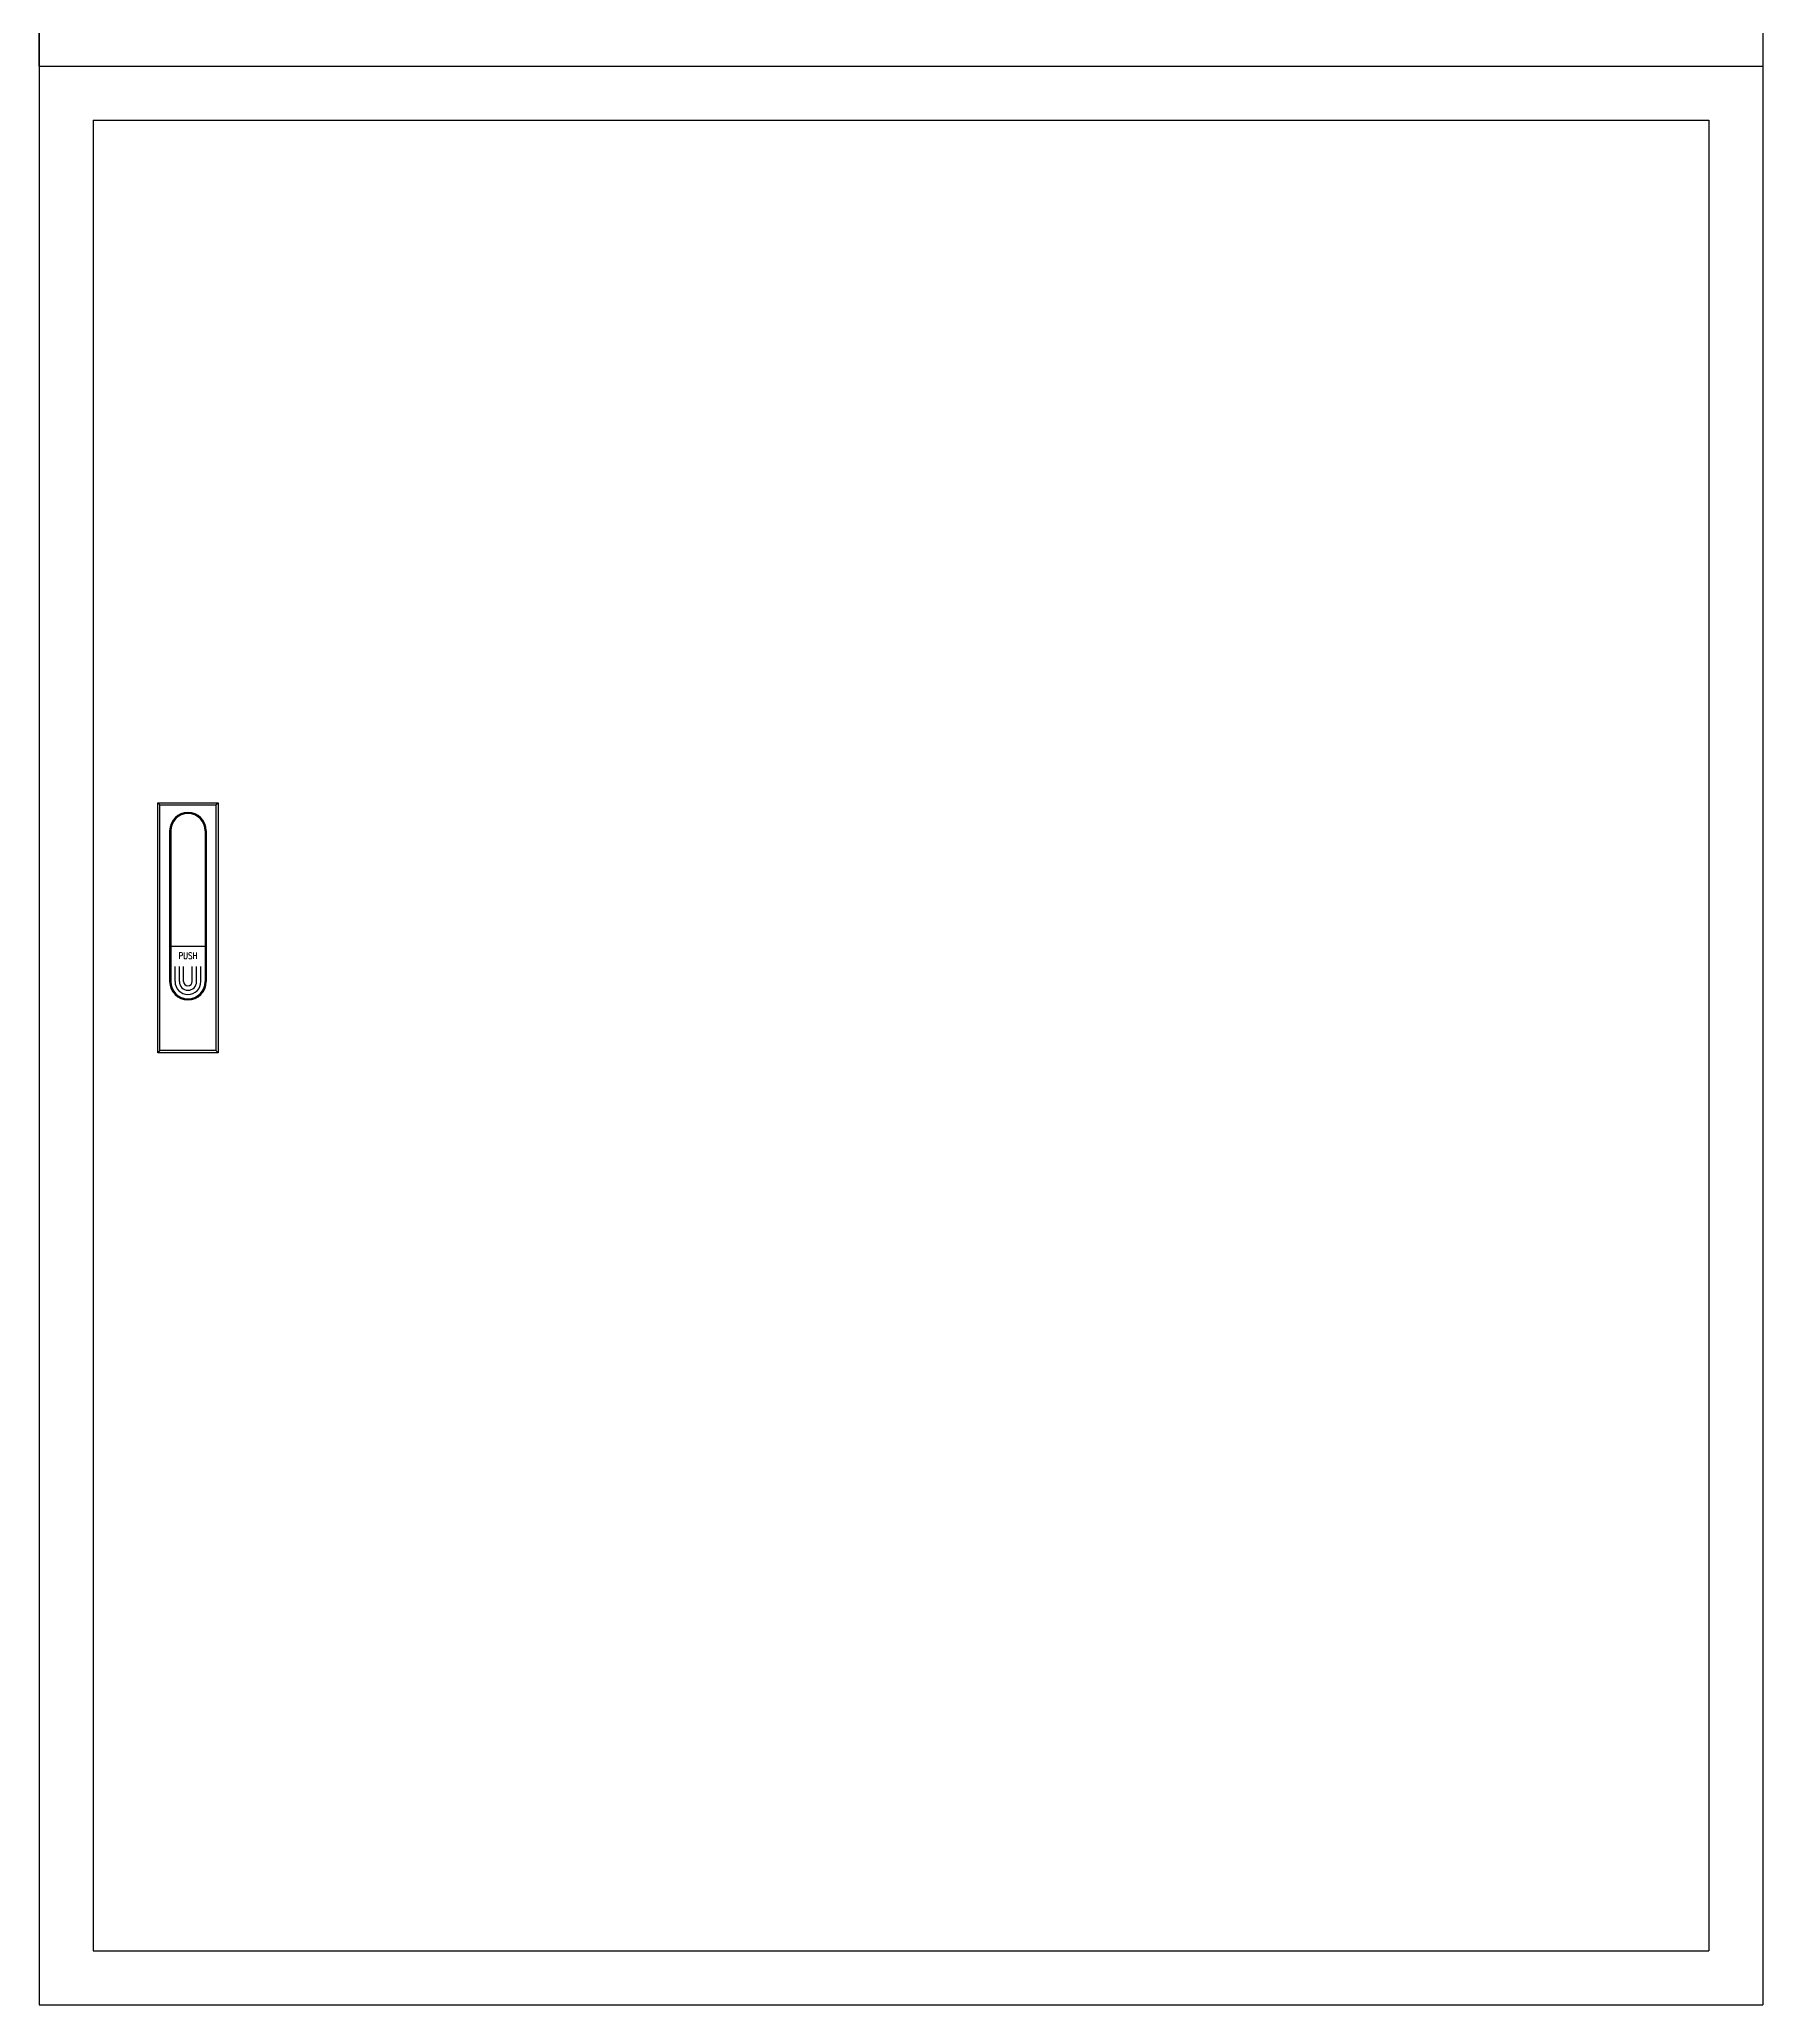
# Model space of a CAD drawing. Header units: millimetres. Extents: x 10903 to 284569, y 2319 to 62017.
# Drawn here: x 71410 to 76210, y 25709 to 31184 of the extents above; entities that cross this region are included whole.
import ezdxf
from ezdxf.enums import TextEntityAlignment as Align

# ---------------------------------------------------------------- set-up
doc = ezdxf.new("R2010")
doc.units = ezdxf.units.MM
doc.styles.add('ROMANT', font='romant')

msp = doc.modelspace()

# ---------------------------------------------------------------- linework, layer by layer
for p, q in [((71409.7, 35308.6), (71409.7, 25708.6)), ((71409.7, 31108.6), (71409.7, 35308.6)), ((76209.7, 35308.6), (76209.7, 25708.6)), ((71409.7, 31108.6), (76209.7, 31108.6)), ((71409.7, 31108.6), (71409.7, 25708.6)), ((71559.7, 30958.6), (76059.7, 30958.6)), ((71559.7, 30958.6), (71559.7, 25858.6)), ((76059.7, 30958.6), (76059.7, 25858.6)), ((71739.7, 29056.6), (71907.7, 29056.6)), ((71739.7, 28360.6), (71739.7, 29056.6)), ((71745.7, 29050.6), (71739.7, 29056.6)), ((71745.7, 28366.6), (71745.7, 29050.6)), ((71745.7, 29050.6), (71901.7, 29050.6)), ((71901.7, 29050.6), (71907.7, 29056.6)), ((71901.7, 29050.6), (71901.7, 28366.6)), ((71907.7, 29056.6), (71907.7, 28360.6)), ((71772.7, 28978.6), (71772.7, 28558.6)), ((71775.7, 28978.6), (71775.7, 28558.6)), ((71871.7, 28978.6), (71871.7, 28558.6)), ((71874.7, 28978.6), (71874.7, 28558.6)), ((71775.7, 28657.6), (71871.7, 28657.6)), ((71787.7, 28558.6), (71787.7, 28600.6)), ((71799.7, 28558.6), (71799.7, 28600.6)), ((71811.7, 28558.6), (71811.7, 28600.6)), ((71835.7, 28558.6), (71835.7, 28600.6)), ((71847.7, 28558.6), (71847.7, 28600.6)), ((71859.7, 28558.6), (71859.7, 28600.6)), ((71745.7, 28366.6), (71739.7, 28360.6)), ((71907.7, 28360.6), (71739.7, 28360.6)), ((71901.7, 28366.6), (71745.7, 28366.6)), ((71901.7, 28366.6), (71907.7, 28360.6)), ((71559.7, 25858.6), (76059.7, 25858.6)), ((71409.7, 25708.6), (76209.7, 25708.6))]:
    msp.add_line(p, q)
for centre, radius, start, end in [((71823.7, 28978.6), 51, 0, 180), ((71823.7, 28978.6), 48, 0, 180), ((71823.7, 28558.6), 51, 180, 0), ((71823.7, 28558.6), 48, 180, 0), ((71823.7, 28558.6), 36, 180, 0), ((71823.7, 28558.6), 24, 180, 0), ((71823.7, 28558.6), 12, 180, 0)]:
    msp.add_arc(centre, radius, start, end)

# ---------------------------------------------------------------- texts
at = {"style": 'ROMANT', "width": 0.8}
msp.add_text('PUSH', height=18, dxfattribs=at).set_placement((71823.7, 28630.6), align=Align.MIDDLE)

doc.saveas('drawing.dxf')
